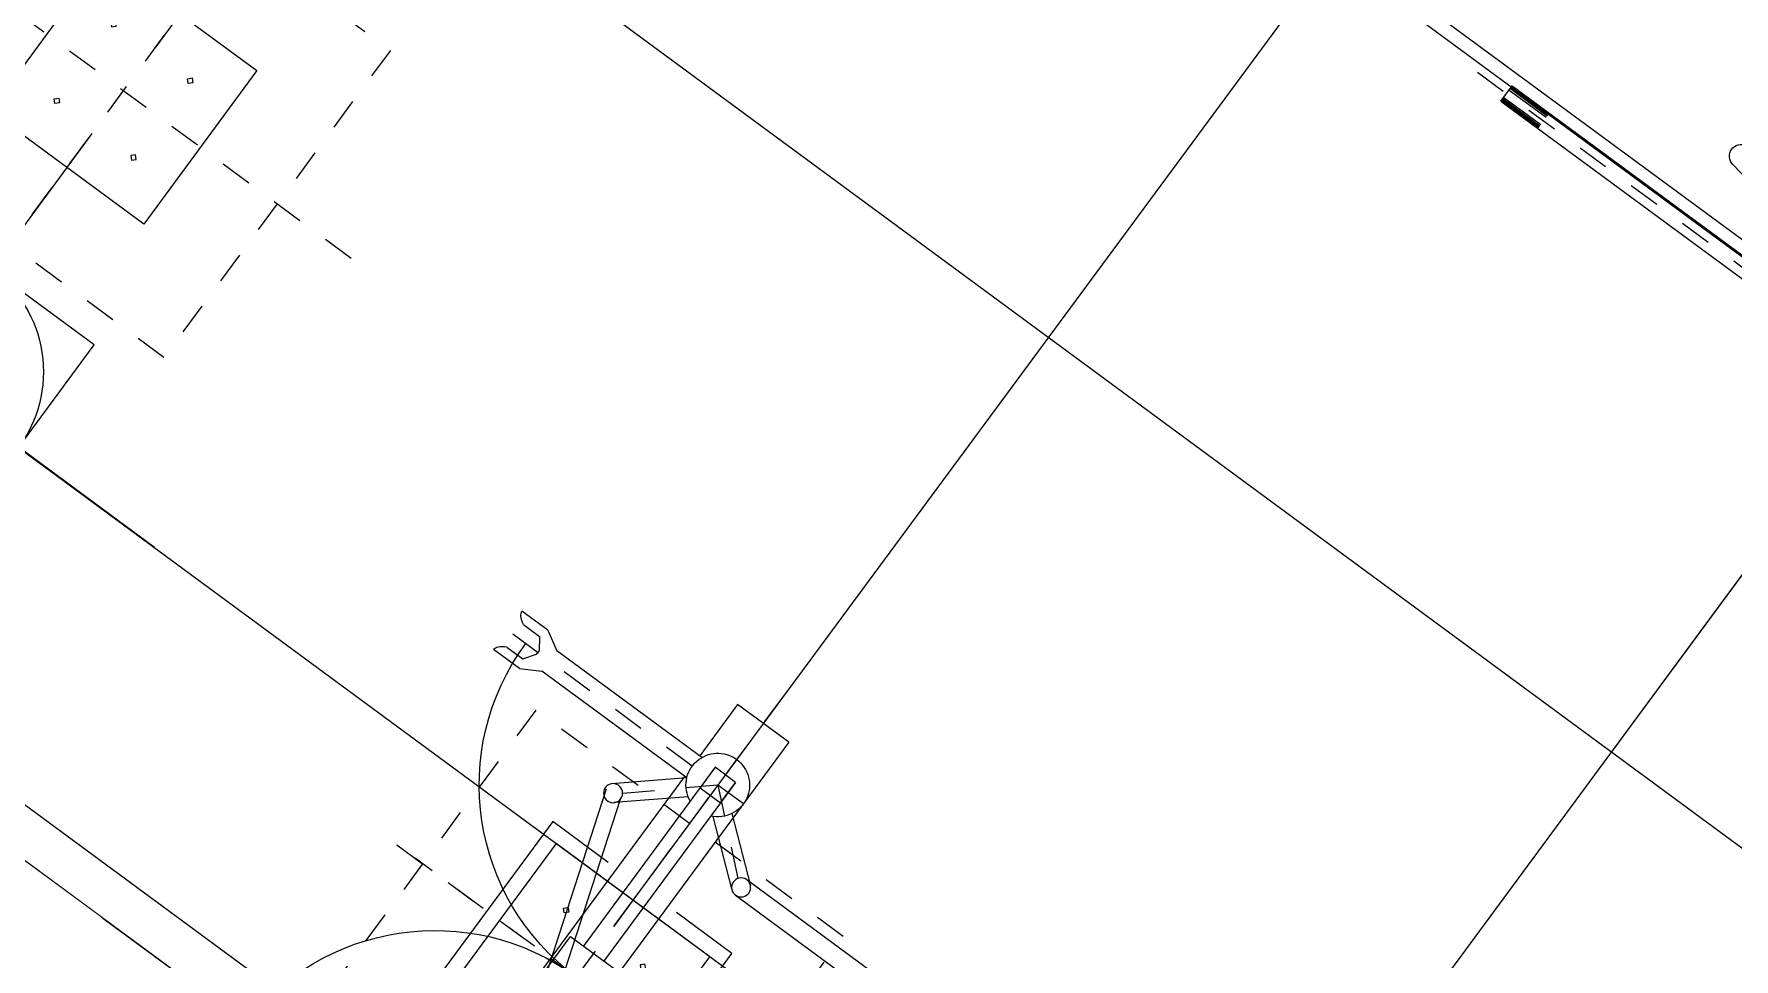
# Model space of a CAD drawing. Header units: metres. Extents: x 432095 to 435012, y 2470938 to 2473256.
# Drawn here: x 433777.03 to 433782.38, y 2471302.27 to 2471305.18 of the extents above; entities that cross this region are included whole.
import ezdxf

# ---------------------------------------------------------------- set-up
doc = ezdxf.new("R2010")
doc.units = ezdxf.units.M
doc.header["$MEASUREMENT"] = 0
doc.set_wipeout_variables(frame=1)
doc.linetypes.add('MB D$0$DASHDOT', pattern=[1, 0.5, -0.25, 0, -0.25])
doc.linetypes.add('MB D$0$HIDDEN', pattern=[0.375, 0.25, -0.125])
doc.layers.add('cong trinh tram 110kv', color=7, linetype='Continuous', lineweight=5)
doc.layers.add('MB D$0$4-Net thay', color=4, linetype='Continuous')
doc.layers.add('MB D$0$muong cap', color=4, linetype='Continuous')

# ---------------------------------------------------------------- blocks, each defined once
blk = doc.blocks.new('MB D$0$mongtb')
at = {"layer": 'cong trinh tram 110kv', "linetype": 'MB D$0$DASHDOT', "lineweight": 18}
for points in [[(-197864.5, 25890.8), (-197864.5, 24113)], [(-198748.1, 25001.9), (-196980.9, 25001.9)]]:
    blk.add_lwpolyline(points, dxfattribs=at)
at = {"layer": 'cong trinh tram 110kv', "linetype": 'MB D$0$HIDDEN'}
blk.add_lwpolyline([(-198464.5, 24401.9), (-197264.5, 24401.9), (-197264.5, 25601.9), (-198464.5, 25601.9)], close=True, dxfattribs=at)
at = {"layer": 'cong trinh tram 110kv'}
for points in [[(-198164.5, 24701.9), (-197564.5, 24701.9), (-197564.5, 25301.9), (-198164.5, 25301.9)], [(-198014.5, 25162.5), (-198003.9, 25151.9), (-198014.5, 25141.3), (-198025.1, 25151.9)], [(-197714.5, 25162.5), (-197725.1, 25151.9), (-197714.5, 25141.3), (-197703.9, 25151.9)], [(-198014.5, 24841.3), (-198003.9, 24851.9), (-198014.5, 24862.5), (-198025.1, 24851.9)], [(-197714.5, 24841.3), (-197725.1, 24851.9), (-197714.5, 24862.5), (-197703.9, 24851.9)]]:
    blk.add_lwpolyline(points, close=True, dxfattribs=at)
blk = doc.blocks.new('MB D$0$DCL1Lt')
at = {"layer": 'cong trinh tram 110kv', "linetype": 'MB D$0$DASHDOT', "ltscale": 0.5}
for p, q in [((-1607.5, 1028.3), (-112.1, 1028.3)), ((-2200, -1096.5), (-2200, 918.7)), ((155.7, 750), (-833.4, 749.7)), ((2637.1, 0), (-2829.6, 0)), ((-2200, -750), (-2497.1, -487.1)), ((-2200, -750), (-1902.9, -487.1)), ((-2100, -750), (-3024.9, -750))]:
    blk.add_line(p, q, dxfattribs=at)
at = {"layer": 'cong trinh tram 110kv', "linetype": 'ByBlock'}
for p, q in [((-1495, 1058.3), (-72.6, 1058.3)), ((-1495, 1058.3), (-1495, 998.3)), ((-2100, -990.9), (-2100, 968.3)), ((-1495, 998.3), (-72.6, 998.3)), ((-2300, -710), (-2300, 850)), ((-708, 799.8), (-790.9, 785.7)), ((-2240, -790), (-2240, -90)), ((-2160, -790), (-2160, -90)), ((-2991, -706), (-2928.7, -706)), ((-2928.7, -706), (-2902.9, -743)), ((-2902.9, -743), (-2902.9, -750)), ((-2991, -794), (-2928.7, -794)), ((-2928.7, -794), (-2902.9, -757)), ((-2902.9, -757), (-2902.9, -750)), ((-2300, -990.9), (-2300, -790)), ((-2100, -990.9), (-2300, -990.9))]:
    blk.add_line(p, q, dxfattribs=at)
at = {"layer": 'cong trinh tram 110kv', "linetype": 'ByBlock', "ltscale": 500}
for p, q in [((-1494.2, 1054.5), (-1350.1, 1054.5)), ((-1494.2, 1051.3), (-1350.1, 1051.3)), ((-1494.2, 1047.6), (-1350.1, 1047.6)), ((-1494.2, 1043), (-1350.1, 1043)), ((-2474.9, -530.8), (-1975.3, 965.7)), ((-2420, -530.8), (-1920.4, 965.7)), ((-2300, 1002.1), (2582.1, 1002.1)), ((-1494.2, 1014), (-1350.1, 1014)), ((-1494.2, 1008.4), (-1350.1, 1008.4)), ((-1494.2, 1005.6), (-1350.1, 1005.6)), ((-1494.2, 1002.8), (-1350.1, 1002.8)), ((2582.1, 959.2), (-2300, 959.2)), ((-2253, -665.2), (-2429.7, -512.1)), ((-2153.8, -661.3), (-1971.2, -512.9)), ((-1950, -504.1), (2450, -504.1)), ((-2291.7, -710), (-2471.2, -555.4)), ((-2111.3, -703.8), (-1928.8, -555.4)), ((2450, -564.1), (-1950, -564.1))]:
    blk.add_line(p, q, dxfattribs=at)
at = {"layer": 'cong trinh tram 110kv', "linetype": 'ByBlock', "ltscale": 700}
for p, q in [((-2918.9, -675), (-3021, -675)), ((-2918.9, -675), (-2858, -710)), ((-2918.9, -825), (-2858, -790)), ((-2918.9, -825), (-3021, -825))]:
    blk.add_line(p, q, dxfattribs=at)
at = {"layer": 'cong trinh tram 110kv', "linetype": 'ByBlock', "ltscale": 0.8}
for p, q in [((-2291.7, -710), (-2858, -710)), ((-2291.7, -790), (-2858, -790))]:
    blk.add_line(p, q, dxfattribs=at)
at = {"layer": 'cong trinh tram 110kv', "linetype": 'ByBlock'}
blk.add_lwpolyline([(-2332.9, -349.8), (-2549.8, -349.8), (-2549.8, 349.8), (-1850.2, 349.8), (-1850.2, -349.8), (-2066.9, -349.8)], dxfattribs=at)
at = {"layer": 'cong trinh tram 110kv', "linetype": 'ByBlock', "ltscale": 500}
blk.add_lwpolyline([(-2110, 87.9), (-2290, 87.9), (-2290, -92.1), (-2110, -92.1)], close=True, dxfattribs=at)
at = {"layer": 'cong trinh tram 110kv', "linetype": 'ByBlock', "ltscale": 700}
blk.add_lwpolyline([(-2160, -790), (-2240, -790), (-2240, -710), (-2160, -710)], close=True, dxfattribs=at)
at = {"layer": 'cong trinh tram 110kv', "linetype": 'ByBlock', "ltscale": 500}
for centre in [(-2450, -534.1), (-1950, -534.1)]:
    blk.add_circle(centre, 30, dxfattribs=at)
at = {"layer": 'cong trinh tram 110kv', "linetype": 'ByBlock', "ltscale": 0.8}
for centre, start, end in [((-2200, 750), 180, 270), ((-2200, -750), 90, 180)]:
    blk.add_arc(centre, 750, start, end, dxfattribs=at)
at = {"layer": 'cong trinh tram 110kv', "linetype": 'ByBlock'}
blk.add_arc((-784.2, 749.5), 36.9, 98.8264, 259.5463, dxfattribs=at)
at = {"layer": 'cong trinh tram 110kv', "linetype": 'ByBlock', "ltscale": 700}
blk.add_arc((-2200, -750), 100, 113.5782, 66.4218, dxfattribs=at)
at = {"layer": 'cong trinh tram 110kv', "linetype": 'ByBlock'}
for points in [[(-2991, -706), (-3013.6, -689.3), (-3021, -675)], [(-2991, -794), (-3013.6, -810.7), (-3021, -825)]]:
    blk.add_spline(points, degree=3, dxfattribs=at)
blk = doc.blocks.new('MB D$0$PI110')
at = {"layer": 'cong trinh tram 110kv', "ltscale": 0.01}
for p, q in [((2200, 930.9), (2200, -930.9)), ((-931.7, 0), (930, 0)), ((1268.3, 0), (3130, 0))]:
    blk.add_line(p, q, dxfattribs=at)
at = {"layer": 'cong trinh tram 110kv'}
blk.add_lwpolyline([(1800, 400), (1800, -400), (2600, -400), (2600, 400)], close=True, dxfattribs=at)
blk.add_circle((2200, 0), 400, dxfattribs=at)
blk = doc.blocks.new('MB D$0$Mong TB')
at = {"layer": 'cong trinh tram 110kv', "linetype": 'MB D$0$HIDDEN', "ltscale": 1.5}
for p, q in [((0, -700.1), (0, 699.9)), ((700, -0.1), (-700, -0.1))]:
    blk.add_line(p, q, dxfattribs=at)
at = {"layer": 'cong trinh tram 110kv', "linetype": 'MB D$0$HIDDEN'}
blk.add_lwpolyline([(-600, -600.1), (600, -600.1), (600, 599.9), (-600, 599.9)], close=True, dxfattribs=at)
at = {"layer": 'cong trinh tram 110kv'}
for points in [[(-300, -300.1), (300, -300.1), (300, 299.9), (-300, 299.9)], [(-150, 160.5), (-139.4, 149.9), (-150, 139.3), (-160.6, 149.9)], [(150, 160.5), (139.4, 149.9), (150, 139.3), (160.6, 149.9)], [(-150, -160.7), (-139.4, -150.1), (-150, -139.5), (-160.6, -150.1)], [(150, -160.7), (139.4, -150.1), (150, -139.5), (160.6, -150.1)]]:
    blk.add_lwpolyline(points, close=True, dxfattribs=at)
blk = doc.blocks.new('*U39')
at = {"color": 8}
blk.add_wipeout([(350, -720), (350, 500), (-250, 500), (-250, -720)], dxfattribs=at).dxf.layer = 'MB D$0$4-Net thay'
at = {"layer": 'MB D$0$4-Net thay', "color": 8}
for centre in [(50, 250), (50, -470)]:
    blk.add_circle(centre, 10, dxfattribs=at)
blk = doc.blocks.new('*U40')
at = {"layer": 'MB D$0$muong cap', "color": 0, "linetype": 'ByBlock', "lineweight": -2, "transparency": 16777216}
blk.add_blockref('*U39', (9696, 0), dxfattribs=at)
blk.add_blockref('*U39', (10302, 0), dxfattribs=at)

msp = doc.modelspace()

# ---------------------------------------------------------------- linework, layer by layer
at = {"layer": 'cong trinh tram 110kv'}
msp.add_line((433786.4746, 2471295.7801), (433765.9665, 2471310.8915), dxfattribs=at)
for points in [[(433781.5273, 2471306.0002), (433781.5273, 2471306.0002), (433778.8855, 2471302.4191)], [(433777.9674, 2471305.8926), (433787.2253, 2471299.0688)], [(433783.2964, 2471304.6966), (433783.2964, 2471304.6966), (433780.6563, 2471301.1143), (433780.6563, 2471301.1143), (433780.6563, 2471301.1143)], [(433783.3261, 2471304.7369), (433781.9914, 2471302.9255)], [(433776.6613, 2471304.1201), (433785.9203, 2471297.2978)]]:
    msp.add_lwpolyline(points, dxfattribs=at)

# ---------------------------------------------------------------- block references
at = {"layer": 'cong trinh tram 110kv', "zscale": 0.001}
for name, p, xscale, yscale, rotation in [('MB D$0$PI110', (433777.9674, 2471305.8926), 0.001000000045165598, 0.00100000003283925, 233.6153637256497), ('MB D$0$DCL1Lt', (433783.4747, 2471304.9379), -0.001000000032834317, 0.00100000003283925, 143.6153590623919), ('MB D$0$mongtb', (433874.5601, 2471479.128), -0.001000000045165598, 0.00100000003283925, 233.6153637256497), ('MB D$0$DCL1Lt', (433780.5085, 2471300.9127), -0.001000000032834317, 0.00100000003283925, 143.6153590623919), ('MB D$0$Mong TB', (433778.7372, 2471302.2178), 0.001000000032834317, 0.001000000032834317, 143.6153590623919)]:
    msp.add_blockref(name, p, dxfattribs=dict(at, xscale=xscale, yscale=yscale, rotation=rotation))

# ---------------------------------------------------------------- next in the draw order: block references
at = {"layer": 'cong trinh tram 110kv', "xscale": 0.001000000032834317, "yscale": 0.001000000032834317, "zscale": 0.001, "rotation": 143.6153590623919}
msp.add_blockref('*U40', (433784.9099, 2471295.8648), dxfattribs=at)

# ---------------------------------------------------------------- next in the draw order: linework, layer by layer
at = {"layer": 'cong trinh tram 110kv'}
msp.add_line((433765.8368, 2471310.8132), (433786.2788, 2471295.7505), dxfattribs=at)

doc.saveas('drawing.dxf')
